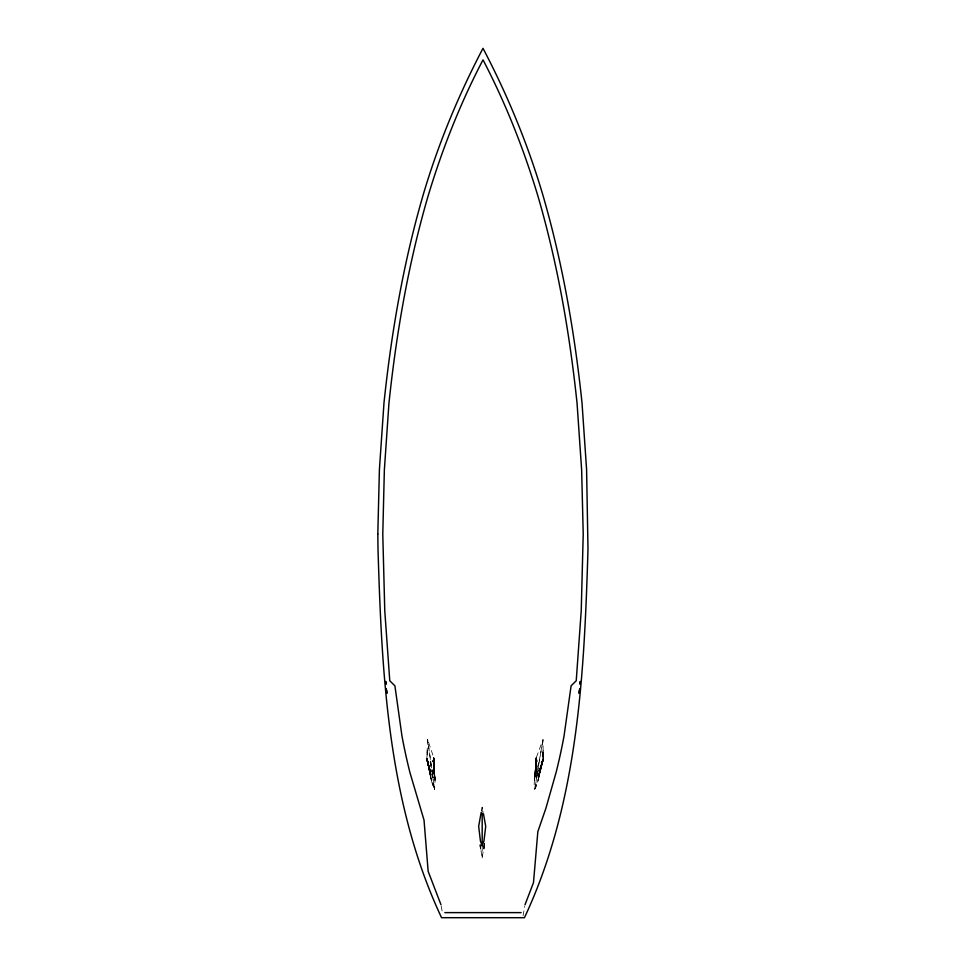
<?xml version="1.0" encoding="UTF-8"?>
<svg xmlns="http://www.w3.org/2000/svg" width="966" height="966" viewBox="0 0 966 966"><rect width="100%" height="100%" fill="white"/><g stroke="black" fill="none" stroke-linecap="round" stroke-linejoin="round"><path stroke-width="0.72" stroke-dasharray="4.83 3.62" d="M427.419 751.294L426.827 759.276L426.791 758.431L430.341 770.94L426.791 758.552L430.063 769.467L432.14 771.629L433.118 777.63L434.169 772.607L433.758 757.429L433.613 769.805M430.848 776.797L426.779 759.228L431.307 779.852L426.827 759.216L431.536 781.228L434.507 789.572L432.116 771.592L433.529 768.996L433.77 757.803L427.588 739.34L426.839 758.89M433.698 770.59L433.77 757.549L433.613 769.202M535.128 776.616L536.299 758.298L537.639 761.848L536.263 758.274L535.442 774.889L539.378 760.314L539.1 761.293M542.856 751.403L543.182 759.348L537.845 781.204C529.151 803.627 540.622 772.667 536.19 768.9L536.299 757.332L535.985 769.6M536.166 768.876L536.299 757.392L535.405 772.486L536.299 777.545L538.883 773.102L543.242 758.552L538.883 774.756M433.77 757.863L434.869 779.321L433.758 758.274L433.963 773.694L433.746 758.225L435.05 780.818L434.507 789.572L427.588 739.34L433.118 777.63L430.691 773.102L426.791 758.431M433.553 769.274L433.77 757.742M535.405 774.152L536.287 757.646L543.037 739.449L543.17 759.01L543.134 749.302M535.804 772.74L536.287 757.863L535.635 772.728M535.828 771.508L536.287 757.899M536.251 759.047L536.287 758.479M535.828 770.337L536.299 757.392L535.635 771.303M535.732 773.174L536.215 759.771M535.659 773.597L536.239 759.638M536.263 758.914L536.299 758.286L535.212 776.193M536.178 760.858L535.514 774.454M427.286 750.063L426.839 759.071L430.691 774.756M536.311 758.189L534.657 779.224M535.357 775.324L536.239 759.469M484.389 843.632L482.191 857.893L480.102 845.045M534.741 778.137L536.311 757.96C537.024 759.433 530.092 807.552 537.845 781.204M483.954 849.211L484.304 844.707M483.954 848.703L484.304 844.296M534.56 779.188L536.311 757.984L534.379 780.383M483.954 847.81L484.328 843.306M534.488 779.634L536.311 757.972L534.427 780.045M538.907 775.493L543.194 759.397L537.953 780.709L543.254 759.312L538.34 778.644L543.206 759.493L541.117 762.452L543.206 759.518L539.052 774.635L543.23 759.518L540.066 768.719L543.085 760.097M523.089 915.683L524.755 906.168M481.43 811.102L482.191 807.165L483.193 812.418M534.681 789.258L543.037 739.449L536.299 777.545L537.494 771.58L539.632 769.491L543.23 758.805L539.451 770.216L543.23 758.684L539.113 771.906L543.23 758.684M542.844 760.918L539.125 774.213L543.23 759.518L539.487 772.136M538.605 777.232L542.952 760.544L538.835 775.927L542.783 761.196M542.711 761.425L542.916 760.701L539.197 773.79M539.282 773.355L543.23 759.53L539.342 772.945M537.531 771.556L539.632 769.491M430.063 769.467L432.14 771.629M431.573 781.313L434.459 789.379M430.667 775.493L426.827 759.324L428.856 762.391L426.791 759.361L430.184 772.112M430.305 772.933L426.791 759.409L430.546 774.623L426.791 759.397L430.425 773.778M426.851 759.662L431.452 780.733L426.779 759.179M427.105 760.689L430.921 777.232L427.044 760.435L430.727 775.927L427.189 761.087M441.245 906.168L442.67 914.319M434.157 774.998L433.794 758.358L434.398 776.736L433.806 760.133M542.626 752.985L543.182 759.276L543.025 750.171M480.174 844.815L480.428 847.81L480.187 844.876M480.187 845.769L480.428 848.703M480.078 844.695L480.428 849.211M433.782 758.998L432.345 761.884L433.794 758.358L434.615 778.161M434.978 780.178L433.746 758.081L433.843 772.836M435.026 780.528L433.746 758.105L433.903 773.271M434.929 779.767L433.758 758.081L433.831 771.605L433.758 757.429L433.988 771.411M434.797 778.813L433.758 758.056L433.988 772.836M434.724 778.258L433.758 758.056L434.169 774.261M433.782 758.89L433.782 759.361M433.782 759.493L434.217 775.432M430.607 775.058L430.305 760.351L430.317 761.377M482.191 807.165L482.191 811.621M482.191 846.421L482.191 857.893M536.287 757.646L536.094 769.721L536.287 757.767M543.254 759.361L538.122 779.84L543.242 759.409M543.23 758.745L539.571 769.721L543.23 758.805M430.124 769.709L426.791 758.552L430.124 769.709M434.024 774.128L433.806 760.954L434.024 774.128"/><path stroke-width="1.45" d="M580.312 681.537L580.119 684.339L580.264 681.537M579.057 693.129L579.431 690.147M579.153 693.117L579.733 688.637M524.985 904.804L533.486 882.634L537.845 831.617L545.85 808.457L556.054 772.583A582.051 581.991 0 0 0 564.059 735.875L571.099 685.812L576.231 680.764L581.23 610.79L583.222 534.234L581.641 469.959L577.064 403.341C569.686 333.355 557.672 263.778 537.953 196.158C523.801 149.15 505.737 103.374 483 59.844C460.263 103.374 442.199 149.15 428.047 196.158C408.328 263.778 396.314 333.355 388.936 403.341L384.359 469.959L382.778 534.234L384.77 610.79L389.769 680.764L394.901 685.812L401.941 735.875A582.051 581.991 0 0 0 409.946 772.583L424.026 820.122L428.155 871.32L441.015 904.804M481.177 812.418L478.665 826.304L480.428 841.024L482.191 845.842L483.954 841.024L485.717 826.304L483.447 813.734M444.843 912.616L521.157 912.616M386.267 688.637L386.847 693.117M386.569 690.147L386.943 693.129M385.736 681.537L385.965 684.351L385.688 681.537M482.191 813.106L482.191 845.842M377.815 534.005L378.008 549.243C381.811 673.725 387.68 802.975 441.547 917.688L524.441 917.7C578.332 802.988 584.188 673.725 587.992 549.243L586.591 469.585L582.003 402.762C574.589 332.328 562.49 262.317 542.65 194.263C527.653 143.741 507.464 94.958 483 48.3C458.536 94.958 438.347 143.741 423.35 194.263C403.51 262.317 391.411 332.328 383.997 402.762L379.409 469.585L377.815 534.005"/></g></svg>
